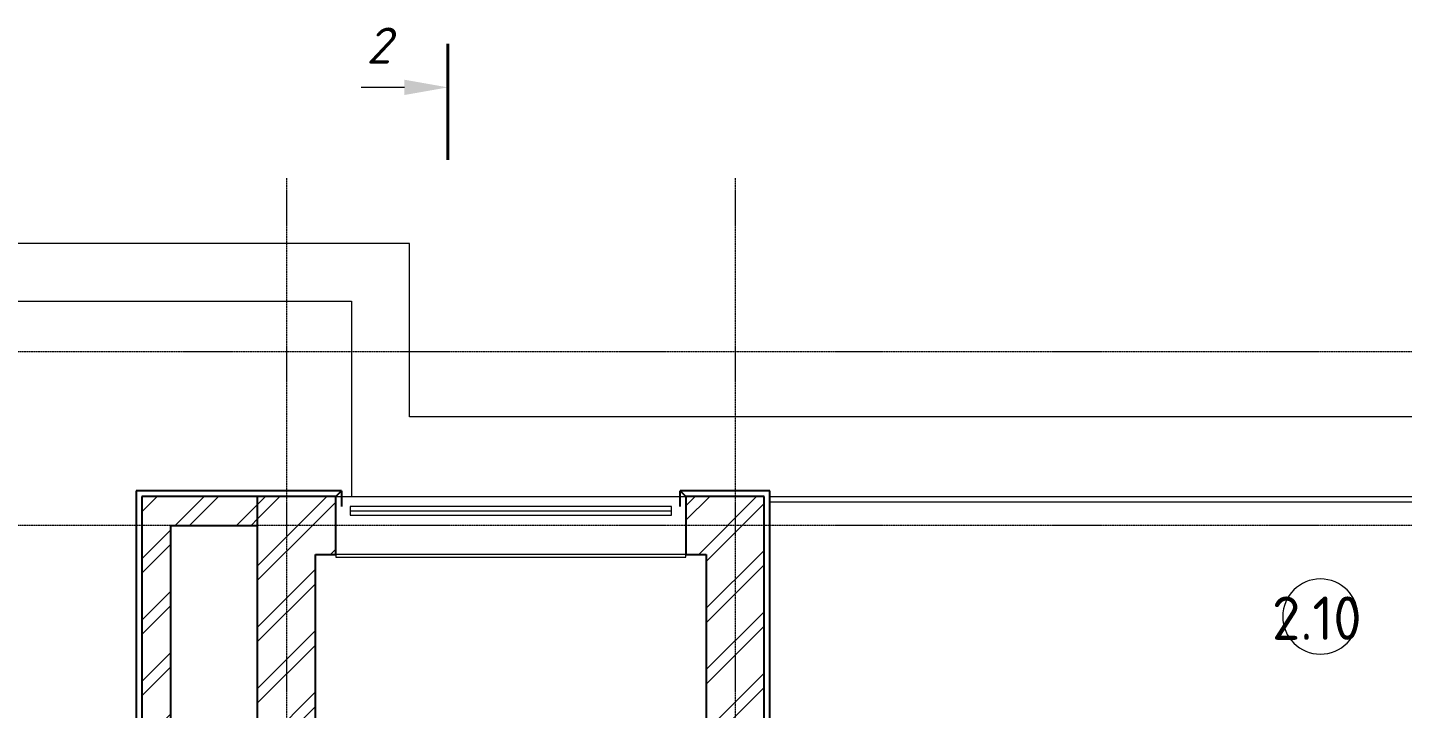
# Model space of a CAD drawing. Header units: millimetres. Extents: x -5016 to 63303, y -6019 to 98943.
# Drawn here: x 47710 to 57212, y 94234 to 98943 of the extents above; entities that cross this region are included whole.
import ezdxf

# ---------------------------------------------------------------- set-up
doc = ezdxf.new("R2010")
doc.units = ezdxf.units.MM
doc.linetypes.add('Осевая 12-2-2', pattern=[16, 12, -2, 0, -2])
doc.linetypes.add('Пунктир 2-1_5', pattern=[3.5, 2, -1.5])
for name, color, linetype, lineweight in [('A-AREA-IDEN', 8, 'Continuous', 13), ('A-FLOR', 9, 'Continuous', 13), ('A-GLAZ', 8, 'Continuous', 13), ('A-GLAZ-CWMG', 8, 'Continuous', 13), ('A-WALL', 8, 'Continuous', 13), ('A-WALL-PATT', 8, 'Continuous', 13), ('G-ANNO-SYMB', 8, 'Continuous', 13), ('S-GRID', 8, 'Continuous', 13), ('АР_подложка', 8, 'Continuous', 13)]:
    doc.layers.add(name, color=color, linetype=linetype, lineweight=lineweight)
doc.styles.add('GOST Common', font='GOST_Common.ttf', dxfattribs={"height": 300})
doc.styles.add('ISOCPEUR_I', font='isocpeui.ttf', dxfattribs={"height": 250})
pattern_1 = [(45, (0, 0), (-212.132, 212.132), []), (45, (0, 100), (-212.132, 212.132), [])]

# ---------------------------------------------------------------- blocks, each defined once
blk = doc.blocks.new('INT 20 Окно Прямоугольник 1ст - Ок-лестница 2420мм-1568873-Этаж 2 - Планировка')
at = {"layer": 'A-GLAZ'}
for p, q in [((-1210, -200), (-1210, -220)), ((-1210, -220), (1210, -220)), ((1210, -220), (1210, -200))]:
    blk.add_line(p, q, dxfattribs=at)
blk = doc.blocks.new('INT 20 Откосы окон снаружи Прямоугольник - INT 20 Откосы окон снаружи Прямоугольник-1566588-Этаж 2 - Планировка')
at = {"layer": 'A-WALL', "lineweight": 25}
for p, q in [((-1186.7, 30), (-1186.7, -80)), ((1153.3, -80), (1153.3, 30))]:
    blk.add_line(p, q, dxfattribs=at)
blk = doc.blocks.new('INT 20 Стекло - Стекло-1566589-Этаж 2 - Планировка')
at = {"layer": 'A-GLAZ'}
for p, q in [((1820, 30), (-400, 30)), ((-400, 30), (-400, -30)), ((-400, 0), (1820, 0)), ((1820, -30), (1820, 30)), ((-400, -30), (1820, -30))]:
    blk.add_line(p, q, dxfattribs=at)
blk = doc.blocks.new('Прямоугольный импост - Прямоугольный импост чёрный-1565390-Этаж 2 - Планировка')
at = {"layer": 'A-GLAZ-CWMG'}
for p, q in [((15008.2, 20372.6), (21088.2, 20372.6)), ((21088.2, 20372.6), (21088.2, 20332.6)), ((21088.2, 20332.6), (15008.2, 20332.6))]:
    blk.add_line(p, q, dxfattribs=at)
blk = doc.blocks.new('Разрез - Номер спереди-3576-Этаж 2 - Планировка')
at = {"layer": 'G-ANNO-SYMB'}
blk.add_hatch(color=256, dxfattribs=at).paths.add_polyline_path([(2.471, -3), (3, 0), (3.529, -3)])
at = {"layer": 'G-ANNO-SYMB', "lineweight": 40}
blk.add_line((0, 0), (8, 0), dxfattribs=at)
at = {"layer": 'G-ANNO-SYMB'}
blk.add_line((3, -3), (3, -6), dxfattribs=at)
blk = doc.blocks.new('INT Марка помещения - Номер помещения _ Площадь _ Имя-1615504-Этаж 2 - Планировка')
at = {"layer": 'A-AREA-IDEN'}
for start, end in [(360, 180), (180, 360)]:
    blk.add_arc((0, 0), 2.6, start, end, dxfattribs=at)
blk = doc.blocks.new('АР_plan2')
at = {"layer": 'A-WALL-PATT', "lineweight": 9}
h = blk.add_hatch(dxfattribs=at)
h.set_pattern_fill('FP_1', color=256, style=0, pattern_type=2)
h.set_pattern_definition(pattern_1)
h.paths.add_polyline_path([(11468.2, 20172.6), (11468.2, 20372.6), (10668.2, 20372.6), (10668.2, 20172.6), (10875.4, 20172.6)])
h = blk.add_hatch(dxfattribs=at)
h.set_pattern_fill('FP_1', color=256, style=0, pattern_type=2)
h.set_pattern_definition(pattern_1)
h.paths.add_polyline_path([(11868.2, 18672.6), (11868.2, 20372.6), (11468.2, 20372.6), (11468.2, 18672.6)])
h = blk.add_hatch(dxfattribs=at)
h.set_pattern_fill('FP_1', color=256, style=0, pattern_type=2)
h.set_pattern_definition(pattern_1)
h.paths.add_polyline_path([(14568.2, 19972.6), (14968.2, 19972.6), (14968.2, 20372.6), (14428.2, 20372.6), (14428.2, 19972.6)])
h.paths.add_polyline_path([(12008.2, 19972.6), (12008.2, 20372.6), (11868.2, 20372.6), (11868.2, 19972.6)])
h = blk.add_hatch(dxfattribs=at)
h.set_pattern_fill('FP_1', color=256, style=0, pattern_type=2)
h.set_pattern_definition(pattern_1)
h.paths.add_polyline_path([(10668.2, 18672.6), (10868.2, 18672.6), (10868.2, 20172.6), (10668.2, 20172.6)])
h = blk.add_hatch(dxfattribs=at)
h.set_pattern_fill('FP_1', color=256, style=0, pattern_type=2)
h.set_pattern_definition(pattern_1)
h.paths.add_polyline_path([(14568.2, 18672.6), (14968.2, 18672.6), (14968.2, 19972.6), (14568.2, 19972.6), (14568.2, 19160.9)])
at = {"layer": 'A-FLOR'}
for p, q in [((12518.2, 22122.6), (1418.2, 22122.6)), ((12518.2, 20922.6), (12518.2, 22122.6)), ((3168.2, 21722.6), (12118.2, 21722.6)), ((12118.2, 21722.6), (12118.2, 20372.6)), ((22918.2, 20922.6), (12518.2, 20922.6)), ((12008.2, 20372.6), (14428.2, 20372.6))]:
    blk.add_line(p, q, dxfattribs=at)
at = {"layer": 'A-WALL', "lineweight": 25}
for p, q in [((10628.2, 20412.6), (10628.2, 18712.6)), ((12048.2, 20412.6), (10628.2, 20412.6)), ((12008.2, 20372.6), (10668.2, 20372.6)), ((10668.2, 20372.6), (10668.2, 18672.6)), ((11468.2, 18672.6), (11468.2, 20372.6)), ((12008.2, 20372.6), (12048.2, 20412.6)), ((12008.2, 19972.6), (12008.2, 20372.6)), ((15008.2, 20412.6), (14388.2, 20412.6)), ((14388.2, 20412.6), (14428.2, 20372.6)), ((14428.2, 20372.6), (14428.2, 19972.6)), ((14968.2, 20372.6), (14428.2, 20372.6)), ((14968.2, 18672.6), (14968.2, 20372.6)), ((15008.2, 18672.6), (15008.2, 20412.6)), ((10868.2, 20172.6), (11468.2, 20172.6)), ((10868.2, 18672.6), (10868.2, 20172.6)), ((11868.2, 19972.6), (12008.2, 19972.6)), ((11868.2, 15692.6), (11868.2, 19972.6)), ((14428.2, 19972.6), (14568.2, 19972.6)), ((14568.2, 19972.6), (14568.2, 15122.6))]:
    blk.add_line(p, q, dxfattribs=at)
at = {"layer": 'A-WALL'}
blk.add_line((14428.2, 19972.6), (12008.2, 19972.6), dxfattribs=at)
at = {"layer": 'G-ANNO-SYMB', "linetype": 'Пунктир 2-1_5'}
blk.add_line((12783.1, 23501.7), (12783.1, 23251.9), dxfattribs=at)
at = {"layer": 'S-GRID', "color": 251, "linetype": 'Осевая 12-2-2', "true_color": 0x646464}
for p, q in [((11668.2, 22574.8), (11668.2, -1346.2)), ((14768.2, 22574.8), (14768.2, -1346.2)), ((23375.6, 21372.6), (-1176.1, 21372.6)), ((23375.6, 20172.6), (-1176.1, 20172.6))]:
    blk.add_line(p, q, dxfattribs=at)
at = {"layer": 'A-AREA-IDEN', "xscale": 99.99999999999993, "yscale": 99.99999999999993, "zscale": 99.99999999999993}
blk.add_blockref('INT Марка помещения - Номер помещения _ Площадь _ Имя-1615504-Этаж 2 - Планировка', (18812.9, 19542.6), dxfattribs=at)
at = {"layer": 'A-GLAZ'}
for name, p in [('INT 20 Стекло - Стекло-1566589-Этаж 2 - Планировка', (12508.2, 20272.6)), ('INT 20 Окно Прямоугольник 1ст - Ок-лестница 2420мм-1568873-Этаж 2 - Планировка', (13218.2, 20172.6))]:
    blk.add_blockref(name, p, dxfattribs=at)
at = {"layer": 'A-GLAZ-CWMG'}
blk.add_blockref('Прямоугольный импост - Прямоугольный импост чёрный-1565390-Этаж 2 - Планировка', (0, 0), dxfattribs=at)
at = {"layer": 'A-WALL', "lineweight": 25}
blk.add_blockref('INT 20 Откосы окон снаружи Прямоугольник - INT 20 Откосы окон снаружи Прямоугольник-1566588-Этаж 2 - Планировка', (13234.9, 20382.6), dxfattribs=at)
at = {"layer": 'G-ANNO-SYMB', "xscale": 99.99999999999993, "yscale": 99.99999999999993, "zscale": 99.99999999999993, "rotation": 269.9999999999987}
blk.add_blockref('Разрез - Номер спереди-3576-Этаж 2 - Планировка', (12783.1, 23501.7), dxfattribs=at)
at = {"layer": 'A-AREA-IDEN', "insert": (18478.5, 19681.4), "char_height": 300, "width": 817.721, "attachment_point": 1, "style": 'GOST Common'}
blk.add_mtext('2.10', dxfattribs=at)
at = {"layer": 'G-ANNO-SYMB', "insert": (12219.7, 23615.8), "char_height": 250, "width": 224.472, "attachment_point": 1, "style": 'ISOCPEUR_I', "bg_fill": 3, "box_fill_scale": 0, "bg_fill_color": 256, "bg_fill_true_color": 3254780160, "bg_fill_transparency": 256}
blk.add_mtext('\\fISOCPEUR|b0|i1|c204|p34|;2', dxfattribs=at)

msp = doc.modelspace()

# ---------------------------------------------------------------- block references
at = {"layer": 'АР_подложка'}
msp.add_blockref('АР_plan2', (37832, 75327), dxfattribs=at)

doc.saveas('drawing.dxf')
